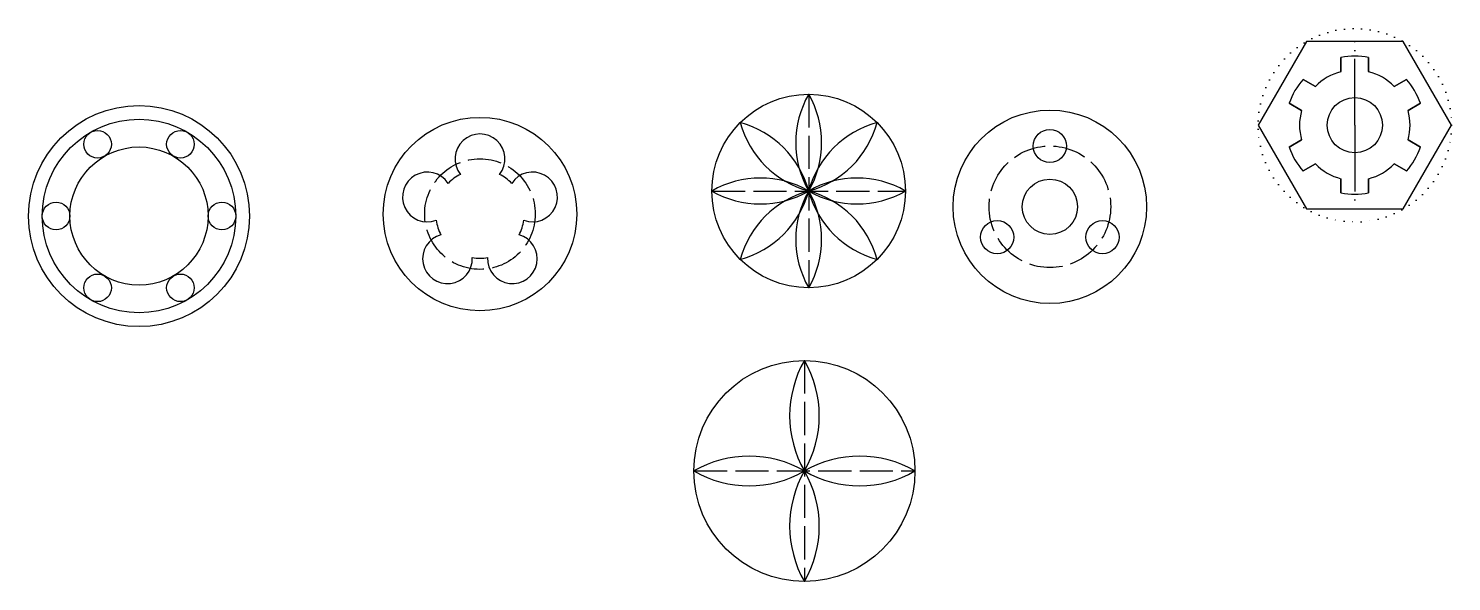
# Model space of a CAD drawing. Header units: millimetres. Extents: x 2007 to 2522, y 1769 to 1970.
import ezdxf

# ---------------------------------------------------------------- set-up
doc = ezdxf.new("R2010")
doc.units = ezdxf.units.MM
for name, pattern in [('ACAD_ISO02W100', [15, 12, -3]), ('ACAD_ISO04W100', [30, 24, -3, 0, -3]), ('ACAD_ISO07W100', [3, 0, -3])]:
    doc.linetypes.add(name, pattern=pattern)

# ---------------------------------------------------------------- blocks, each defined once
blk = doc.blocks.new('*U1')
blk.add_circle((0, 0), 5)
blk = doc.blocks.new('*U2')
at = {"color": 0, "linetype": 'ByBlock', "lineweight": -2, "transparency": 16777216}
for p, rotation in [((2031.8, 1927.71), 299.9999999999999), ((2061.8, 1927.71), 240), ((2076.8, 1901.73), 180), ((2031.8, 1875.75), 59.99999999999999), ((2061.8, 1875.75), 120)]:
    blk.add_blockref('*U1', p, dxfattribs=dict(at, rotation=rotation))
blk.add_blockref('*U1', (2016.8, 1901.73), dxfattribs=at)
blk = doc.blocks.new('*U5')
for centre, start, end in [((30.31, 0), 150, 210), ((-30.31, 0), 330, 30)]:
    blk.add_arc(centre, 35, start, end)
blk = doc.blocks.new('*U6')
at = {"color": 0, "linetype": 'ByBlock', "lineweight": -2, "transparency": 16777216}
blk.add_blockref('*U5', (2289.11, 1928.29), dxfattribs=at)
for p, rotation in [((2276.74, 1923.17), 44.99999999999999), ((2301.49, 1923.17), 315), ((2271.61, 1910.79), 89.99999999999997), ((2276.74, 1898.42), 135), ((2289.11, 1893.29), 180), ((2301.49, 1898.42), 225), ((2306.61, 1910.79), 270)]:
    blk.add_blockref('*U5', p, dxfattribs=dict(at, rotation=rotation))
blk = doc.blocks.new('*U7')
for centre, start, end in [((34.64, 0), 150, 210), ((-34.64, 0), 330, 30)]:
    blk.add_arc(centre, 40, start, end)
blk = doc.blocks.new('*U8')
at = {"color": 0, "linetype": 'ByBlock', "lineweight": -2, "transparency": 16777216}
blk.add_blockref('*U7', (2287.58, 1829.48), dxfattribs=at)
for p, rotation in [((2267.58, 1809.48), 90), ((2307.58, 1809.48), 270), ((2287.58, 1789.48), 180)]:
    blk.add_blockref('*U7', p, dxfattribs=dict(at, rotation=rotation))
blk = doc.blocks.new('*U9')
blk.add_circle((0, 0), 6)
blk = doc.blocks.new('*U10')
at = {"color": 0, "linetype": 'ByBlock', "lineweight": -2, "transparency": 16777216}
blk.add_blockref('*U9', (2044.64, 1821.17), dxfattribs=at)
for p, rotation in [((2025.59, 1788.17), 120), ((2063.69, 1788.17), 240)]:
    blk.add_blockref('*U9', p, dxfattribs=dict(at, rotation=rotation))

msp = doc.modelspace()

# ---------------------------------------------------------------- linework, layer by layer
at = {"linetype": 'ACAD_ISO04W100'}
for q in [(2486.72, 1964.91), (2486.72, 1904.29)]:
    msp.add_line((2486.72, 1934.6), q, dxfattribs=at)
for p, q in [((2481.72, 1959.1), (2481.72, 1953.97)), ((2481.72, 1953.97), (2481.72, 1959.1)), ((2491.72, 1959.1), (2491.72, 1953.97)), ((2491.72, 1953.97), (2491.72, 1959.1)), ((2468.01, 1951.18), (2472.45, 1948.62)), ((2472.45, 1948.62), (2468.01, 1951.18)), ((2500.99, 1948.62), (2505.43, 1951.18)), ((2505.43, 1951.18), (2500.99, 1948.62)), ((2463.01, 1942.52), (2467.45, 1939.96)), ((2467.45, 1939.96), (2463.01, 1942.52)), ((2505.99, 1939.96), (2510.43, 1942.52)), ((2510.43, 1942.52), (2505.99, 1939.96)), ((2463.01, 1926.69), (2467.45, 1929.25)), ((2467.45, 1929.25), (2463.01, 1926.69)), ((2505.99, 1929.25), (2510.43, 1926.69)), ((2510.43, 1926.69), (2505.99, 1929.25)), ((2468.01, 1918.03), (2472.45, 1920.59)), ((2472.45, 1920.59), (2468.01, 1918.03)), ((2500.99, 1920.59), (2505.43, 1918.03)), ((2505.43, 1918.03), (2500.99, 1920.59)), ((2481.72, 1915.24), (2481.72, 1910.11)), ((2481.72, 1910.11), (2481.72, 1915.24)), ((2491.72, 1915.24), (2491.72, 1910.11)), ((2491.72, 1910.11), (2491.72, 1915.24))]:
    msp.add_line(p, q)
at = {"linetype": 'ACAD_ISO02W100'}
for p, q in [((2289.11, 1945.79), (2289.11, 1875.79)), ((2254.11, 1910.79), (2324.11, 1910.79)), ((2287.58, 1849.48), (2287.58, 1769.48)), ((2247.58, 1809.48), (2327.58, 1809.48))]:
    msp.add_line(p, q, dxfattribs=at)
msp.add_lwpolyline([(2521.72, 1934.6), (2504.22, 1964.91), (2469.22, 1964.91), (2451.72, 1934.6), (2469.22, 1904.29), (2504.22, 1904.29)], close=True)
at = {"linetype": 'ACAD_ISO07W100'}
msp.add_circle((2486.72, 1934.6), 35, dxfattribs=at)
for centre, radius in [((2046.8, 1901.73), 40), ((2289.11, 1910.79), 35), ((2486.72, 1934.6), 10), ((2046.8, 1901.73), 35), ((2170.17, 1902.44), 35), ((2376.39, 1905.08), 35), ((2046.8, 1901.73), 25), ((2376.39, 1905.08), 10), ((2287.58, 1809.48), 40)]:
    msp.add_circle(centre, radius)
at = {"linetype": 'ACAD_ISO02W100'}
for centre, radius in [((2376.39, 1905.08), 22), ((2170.17, 1902.44), 20)]:
    msp.add_circle(centre, radius, dxfattribs=at)
for centre, radius, start, end in [((2486.72, 1934.6), 25, 78.463, 101.537), ((2486.72, 1934.6), 20, 104.4775, 135.5225), ((2486.72, 1934.6), 20, 44.4775, 75.5225), ((2486.72, 1934.6), 25, 138.463, 161.537), ((2486.72, 1934.6), 25, 18.463, 41.537), ((2486.72, 1934.6), 20, 164.4775, 195.5225), ((2486.72, 1934.6), 20, 344.4775, 15.5225), ((2170.17, 1922.44), 9, 321.3178, 218.6822), ((2486.72, 1934.6), 25, 198.463, 221.537), ((2486.72, 1934.6), 25, 318.463, 341.537), ((2151.15, 1908.62), 9, 33.3178, 290.6822), ((2170.17, 1902.44), 16, 116.0466, 135.9534), ((2170.17, 1902.44), 16, 44.0466, 63.9534), ((2189.19, 1908.62), 9, 249.3178, 146.6822), ((2486.72, 1934.6), 20, 224.4775, 255.5225), ((2486.72, 1934.6), 20, 284.4775, 315.5225), ((2486.72, 1934.6), 25, 258.463, 281.537), ((2170.17, 1902.44), 16, 188.0466, 207.9534), ((2170.17, 1902.44), 16, 332.0466, 351.9534), ((2158.41, 1886.26), 9, 105.3178, 2.6822), ((2181.92, 1886.26), 9, 177.3178, 74.6822), ((2170.17, 1902.44), 16, 260.0466, 279.9534)]:
    msp.add_arc(centre, radius, start, end)

# ---------------------------------------------------------------- block references
for name, p in [('*U6', (0, 0)), ('*U2', (0, 0)), ('*U10', (331.75, 105.9)), ('*U8', (0, 0))]:
    msp.add_blockref(name, p)

doc.saveas('drawing.dxf')
